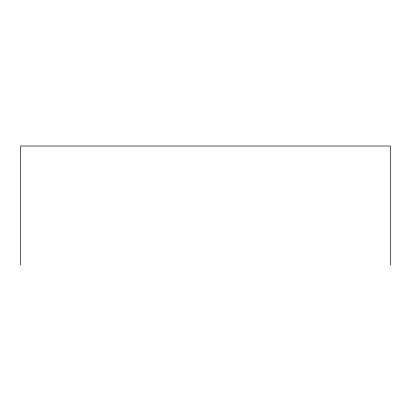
<?xml version="1.0" encoding="UTF-8"?>
<svg xmlns="http://www.w3.org/2000/svg" width="411" height="411" viewBox="0 0 411 411"><rect width="100%" height="100%" fill="white"/><g stroke="black" fill="none" stroke-linecap="round" stroke-linejoin="round"><path stroke-width="0.62" d="M390.45 264.982L390.45 146.018L20.55 146.018L20.55 264.982"/></g></svg>
